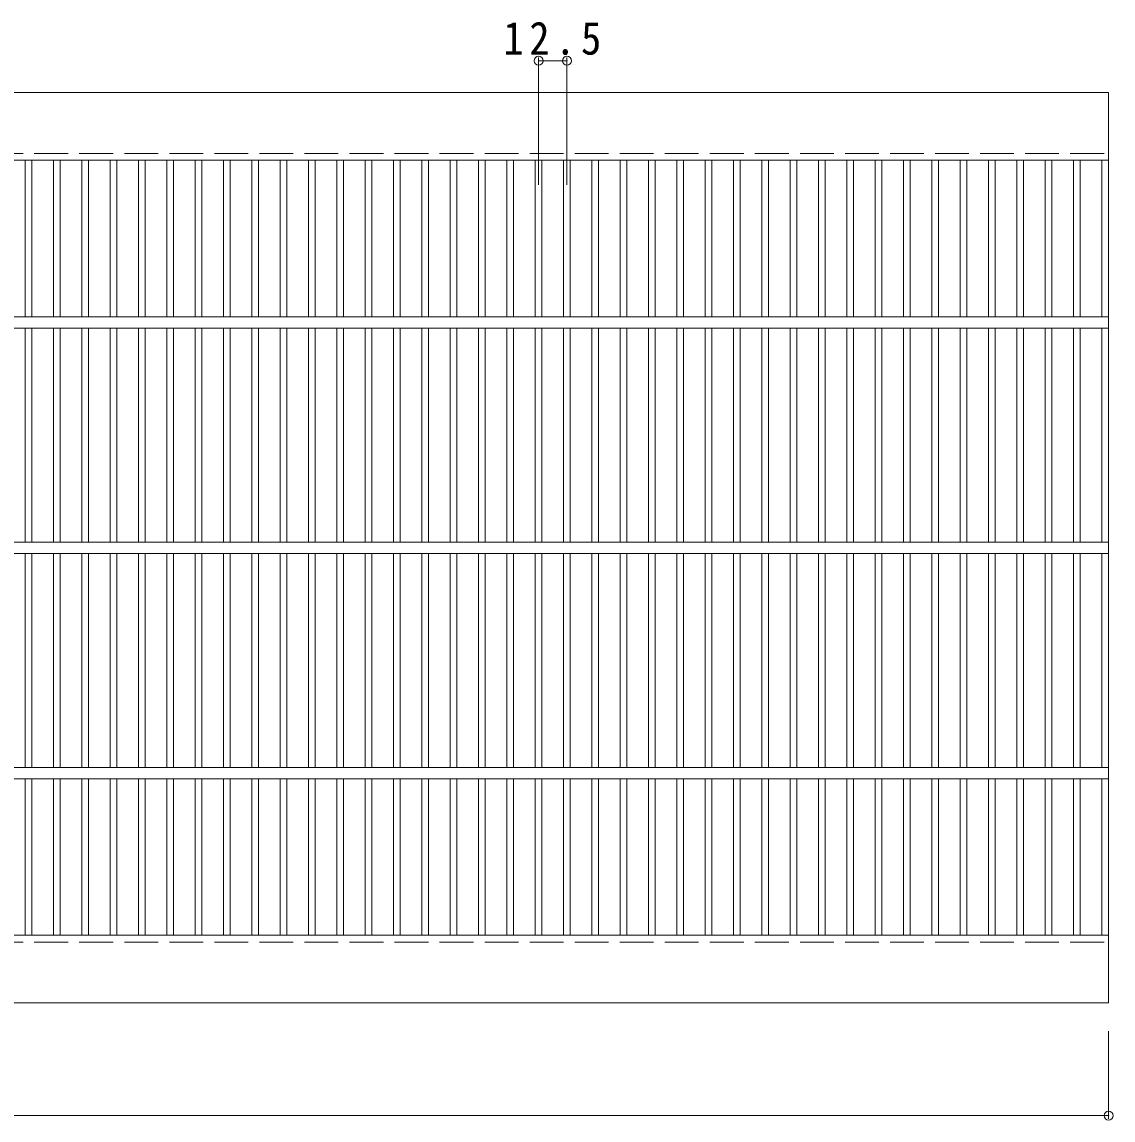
# Model space of a CAD drawing. Units: millimetres, scale not verified. Extents: x -905 to 910, y -686 to 571.
# Drawn here: x -313.8 to 170.7, y -35 to 452.3 of the extents above; entities that cross this region are included whole.
import ezdxf

# ---------------------------------------------------------------- set-up
doc = ezdxf.new("R2010")
doc.units = ezdxf.units.MM
doc.header["$LTSCALE"] = 5
doc.header["$PDMODE"] = 32
doc.header["$PDSIZE"] = 4
doc.linetypes.add('DASHED3', pattern=[4, 3, -1])
for name, color, linetype, lineweight in [('1-1_1-1ﾚｲﾔ', 2, 'Continuous', 9), ('1-2_1-2ﾚｲﾔ', 3, 'Continuous', 9), ('1-4_1-4ﾚｲﾔ', 7, 'Continuous', 9)]:
    doc.layers.add(name, color=color, linetype=linetype, lineweight=lineweight)
doc.styles.add('ＭＳ ゴシック', font='')
doc.styles.get('ＭＳ ゴシック').set_extended_font_data('MS Gothic')

msp = doc.modelspace()

# ---------------------------------------------------------------- linework, layer by layer
at = {"layer": '1-1_1-1ﾚｲﾔ'}
for p, q in [((-828.333, 420.967), (168.667, 420.967)), ((168.667, 420.967), (168.667, 390.967)), ((-828.333, 390.967), (168.667, 390.967)), ((168.667, 46.967), (168.667, 16.967)), ((-828.333, 16.967), (168.667, 16.967))]:
    msp.add_line(p, q, dxfattribs=at)
at = {"layer": '1-1_1-1ﾚｲﾔ', "linetype": 'DASHED3'}
for p, q in [((-828.333, 393.967), (168.667, 393.967)), ((-828.333, 43.967), (168.667, 43.967))]:
    msp.add_line(p, q, dxfattribs=at)
at = {"layer": '1-1_1-1ﾚｲﾔ'}
msp.add_lwpolyline([(-828.333, 16.967), (-828.333, 46.967), (168.667, 46.967)], dxfattribs=at)
at = {"layer": '1-2_1-2ﾚｲﾔ'}
for p, q in [((-312.373, 390.967), (-312.373, 321.467)), ((-309.373, 390.967), (-309.373, 321.467)), ((-299.793, 390.967), (-299.793, 321.467)), ((-296.793, 390.967), (-296.793, 321.467)), ((-287.213, 390.967), (-287.213, 321.467)), ((-284.213, 390.967), (-284.213, 321.467)), ((-274.633, 390.967), (-274.633, 321.467)), ((-271.633, 390.967), (-271.633, 321.467)), ((-262.053, 390.967), (-262.053, 321.467)), ((-259.053, 390.967), (-259.053, 321.467)), ((-249.473, 390.967), (-249.473, 321.467)), ((-246.472, 390.967), (-246.472, 321.467)), ((-236.893, 390.967), (-236.893, 321.467)), ((-233.893, 390.967), (-233.893, 321.467)), ((-224.313, 390.967), (-224.313, 321.467)), ((-221.313, 390.967), (-221.313, 321.467)), ((-211.733, 390.967), (-211.733, 321.467)), ((-208.733, 390.967), (-208.733, 321.467)), ((-199.153, 390.967), (-199.153, 321.467)), ((-196.153, 390.967), (-196.153, 321.467)), ((-186.573, 390.967), (-186.573, 321.467)), ((-183.573, 390.967), (-183.573, 321.467)), ((-173.993, 390.967), (-173.993, 321.467)), ((-170.993, 390.967), (-170.993, 321.467)), ((-161.413, 390.967), (-161.413, 321.467)), ((-158.413, 390.967), (-158.413, 321.467)), ((-148.832, 390.967), (-148.832, 321.467)), ((-145.832, 390.967), (-145.832, 321.467)), ((-136.253, 390.967), (-136.253, 321.467)), ((-133.252, 390.967), (-133.252, 321.467)), ((-123.673, 390.967), (-123.673, 321.467)), ((-120.673, 390.967), (-120.673, 321.467)), ((-111.093, 390.967), (-111.093, 321.467)), ((-108.093, 390.967), (-108.093, 321.467)), ((-98.513, 390.967), (-98.513, 321.467)), ((-95.513, 390.967), (-95.513, 321.467)), ((-85.933, 390.967), (-85.933, 321.467)), ((-82.933, 390.967), (-82.933, 321.467)), ((-73.353, 390.967), (-73.353, 321.467)), ((-70.353, 390.967), (-70.353, 321.467)), ((-60.773, 390.967), (-60.773, 321.467)), ((-57.773, 390.967), (-57.773, 321.467)), ((-48.193, 390.967), (-48.193, 321.467)), ((-45.193, 390.967), (-45.193, 321.467)), ((-35.612, 390.967), (-35.612, 321.467)), ((-32.612, 390.967), (-32.612, 321.467)), ((-23.033, 390.967), (-23.033, 321.467)), ((-20.032, 390.967), (-20.032, 321.467)), ((-10.452, 390.967), (-10.452, 321.467)), ((-7.453, 390.967), (-7.453, 321.467)), ((2.127, 390.967), (2.127, 321.467)), ((5.127, 390.967), (5.127, 321.467)), ((14.707, 390.967), (14.707, 321.467)), ((17.707, 390.967), (17.707, 321.467)), ((27.287, 390.967), (27.287, 321.467)), ((30.288, 390.967), (30.288, 321.467)), ((39.867, 390.967), (39.867, 321.467)), ((42.867, 390.967), (42.867, 321.467)), ((52.447, 390.967), (52.447, 321.467)), ((55.447, 390.967), (55.447, 321.467)), ((65.027, 390.967), (65.027, 321.467)), ((68.027, 390.967), (68.027, 321.467)), ((77.607, 390.967), (77.607, 321.467)), ((80.607, 390.967), (80.607, 321.467)), ((90.188, 390.967), (90.188, 321.467)), ((93.188, 390.967), (93.188, 321.467)), ((102.768, 390.967), (102.768, 321.467)), ((105.768, 390.967), (105.768, 321.467)), ((115.347, 390.967), (115.347, 321.467)), ((118.347, 390.967), (118.347, 321.467)), ((127.927, 390.967), (127.927, 321.467)), ((130.927, 390.967), (130.927, 321.467)), ((140.507, 390.967), (140.507, 321.467)), ((143.508, 390.967), (143.508, 321.467)), ((153.087, 390.967), (153.087, 321.467)), ((156.087, 390.967), (156.087, 321.467)), ((165.667, 390.967), (165.667, 321.467)), ((168.667, 390.967), (168.667, 46.967)), ((-828.333, 321.467), (168.667, 321.467)), ((-828.333, 316.467), (168.667, 316.467)), ((-312.373, 316.467), (-312.373, 221.467)), ((-309.373, 316.467), (-309.373, 221.467)), ((-299.793, 316.467), (-299.793, 221.467)), ((-296.793, 316.467), (-296.793, 221.467)), ((-287.213, 316.467), (-287.213, 221.467)), ((-284.213, 316.467), (-284.213, 221.467)), ((-274.633, 316.467), (-274.633, 221.467)), ((-271.633, 316.467), (-271.633, 221.467)), ((-262.053, 316.467), (-262.053, 221.467)), ((-259.053, 316.467), (-259.053, 221.467)), ((-249.473, 316.467), (-249.473, 221.467)), ((-246.472, 316.467), (-246.472, 221.467)), ((-236.893, 316.467), (-236.893, 221.467)), ((-233.893, 316.467), (-233.893, 221.467)), ((-224.313, 316.467), (-224.313, 221.467)), ((-221.313, 316.467), (-221.313, 221.467)), ((-211.733, 316.467), (-211.733, 221.467)), ((-208.733, 316.467), (-208.733, 221.467)), ((-199.153, 316.467), (-199.153, 221.467)), ((-196.153, 316.467), (-196.153, 221.467)), ((-186.573, 316.467), (-186.573, 221.467)), ((-183.573, 316.467), (-183.573, 221.467)), ((-173.993, 316.467), (-173.993, 221.467)), ((-170.993, 316.467), (-170.993, 221.467)), ((-161.413, 316.467), (-161.413, 221.467)), ((-158.413, 316.467), (-158.413, 221.467)), ((-148.832, 316.467), (-148.832, 221.467)), ((-145.832, 316.467), (-145.832, 221.467)), ((-136.253, 316.467), (-136.253, 221.467)), ((-133.252, 316.467), (-133.252, 221.467)), ((-123.673, 316.467), (-123.673, 221.467)), ((-120.673, 316.467), (-120.673, 221.467)), ((-111.093, 316.467), (-111.093, 221.467)), ((-108.093, 316.467), (-108.093, 221.467)), ((-98.513, 316.467), (-98.513, 221.467)), ((-95.513, 316.467), (-95.513, 221.467)), ((-85.933, 316.467), (-85.933, 221.467)), ((-82.933, 316.467), (-82.933, 221.467)), ((-73.353, 316.467), (-73.353, 221.467)), ((-70.353, 316.467), (-70.353, 221.467)), ((-60.773, 316.467), (-60.773, 221.467)), ((-57.773, 316.467), (-57.773, 221.467)), ((-48.193, 316.467), (-48.193, 221.467)), ((-45.193, 316.467), (-45.193, 221.467)), ((-35.612, 316.467), (-35.612, 221.467)), ((-32.612, 316.467), (-32.612, 221.467)), ((-23.033, 316.467), (-23.033, 221.467)), ((-20.032, 316.467), (-20.032, 221.467)), ((-10.452, 316.467), (-10.452, 221.467)), ((-7.453, 316.467), (-7.453, 221.467)), ((2.127, 316.467), (2.127, 221.467)), ((5.127, 316.467), (5.127, 221.467)), ((14.707, 316.467), (14.707, 221.467)), ((17.707, 316.467), (17.707, 221.467)), ((27.287, 316.467), (27.287, 221.467)), ((30.288, 316.467), (30.288, 221.467)), ((39.867, 316.467), (39.867, 221.467)), ((42.867, 316.467), (42.867, 221.467)), ((52.447, 316.467), (52.447, 221.467)), ((55.447, 316.467), (55.447, 221.467)), ((65.027, 316.467), (65.027, 221.467)), ((68.027, 316.467), (68.027, 221.467)), ((77.607, 316.467), (77.607, 221.467)), ((80.607, 316.467), (80.607, 221.467)), ((90.188, 316.467), (90.188, 221.467)), ((93.188, 316.467), (93.188, 221.467)), ((102.768, 316.467), (102.768, 221.467)), ((105.768, 316.467), (105.768, 221.467)), ((115.347, 316.467), (115.347, 221.467)), ((118.347, 316.467), (118.347, 221.467)), ((127.927, 316.467), (127.927, 221.467)), ((130.927, 316.467), (130.927, 221.467)), ((140.507, 316.467), (140.507, 221.467)), ((143.508, 316.467), (143.508, 221.467)), ((153.087, 316.467), (153.087, 221.467)), ((156.087, 316.467), (156.087, 221.467)), ((165.667, 316.467), (165.667, 221.467)), ((-828.333, 221.467), (168.667, 221.467)), ((-828.333, 216.467), (168.667, 216.467)), ((-312.373, 216.467), (-312.373, 121.467)), ((-309.373, 216.467), (-309.373, 121.467)), ((-299.793, 216.467), (-299.793, 121.467)), ((-296.793, 216.467), (-296.793, 121.467)), ((-287.213, 216.467), (-287.213, 121.467)), ((-284.213, 216.467), (-284.213, 121.467)), ((-274.633, 216.467), (-274.633, 121.467)), ((-271.633, 216.467), (-271.633, 121.467)), ((-262.053, 216.467), (-262.053, 121.467)), ((-259.053, 216.467), (-259.053, 121.467)), ((-249.473, 216.467), (-249.473, 121.467)), ((-246.472, 216.467), (-246.472, 121.467)), ((-236.893, 216.467), (-236.893, 121.467)), ((-233.893, 216.467), (-233.893, 121.467)), ((-224.313, 216.467), (-224.313, 121.467)), ((-221.313, 216.467), (-221.313, 121.467)), ((-211.733, 216.467), (-211.733, 121.467)), ((-208.733, 216.467), (-208.733, 121.467)), ((-199.153, 216.467), (-199.153, 121.467)), ((-196.153, 216.467), (-196.153, 121.467)), ((-186.573, 216.467), (-186.573, 121.467)), ((-183.573, 216.467), (-183.573, 121.467)), ((-173.993, 216.467), (-173.993, 121.467)), ((-170.993, 216.467), (-170.993, 121.467)), ((-161.413, 216.467), (-161.413, 121.467)), ((-158.413, 216.467), (-158.413, 121.467)), ((-148.832, 216.467), (-148.832, 121.467)), ((-145.832, 216.467), (-145.832, 121.467)), ((-136.253, 216.467), (-136.253, 121.467)), ((-133.252, 216.467), (-133.252, 121.467)), ((-123.673, 216.467), (-123.673, 121.467)), ((-120.673, 216.467), (-120.673, 121.467)), ((-111.093, 216.467), (-111.093, 121.467)), ((-108.093, 216.467), (-108.093, 121.467)), ((-98.513, 216.467), (-98.513, 121.467)), ((-95.513, 216.467), (-95.513, 121.467)), ((-85.933, 216.467), (-85.933, 121.467)), ((-82.933, 216.467), (-82.933, 121.467)), ((-73.353, 216.467), (-73.353, 121.467)), ((-70.353, 216.467), (-70.353, 121.467)), ((-60.773, 216.467), (-60.773, 121.467)), ((-57.773, 216.467), (-57.773, 121.467)), ((-48.193, 216.467), (-48.193, 121.467)), ((-45.193, 216.467), (-45.193, 121.467)), ((-35.612, 216.467), (-35.612, 121.467)), ((-32.612, 216.467), (-32.612, 121.467)), ((-23.033, 216.467), (-23.033, 121.467)), ((-20.032, 216.467), (-20.032, 121.467)), ((-10.452, 216.467), (-10.452, 121.467)), ((-7.453, 216.467), (-7.453, 121.467)), ((2.127, 216.467), (2.127, 121.467)), ((5.127, 216.467), (5.127, 121.467)), ((14.707, 216.467), (14.707, 121.467)), ((17.707, 216.467), (17.707, 121.467)), ((27.287, 216.467), (27.287, 121.467)), ((30.288, 216.467), (30.288, 121.467)), ((39.867, 216.467), (39.867, 121.467)), ((42.867, 216.467), (42.867, 121.467)), ((52.447, 216.467), (52.447, 121.467)), ((55.447, 216.467), (55.447, 121.467)), ((65.027, 216.467), (65.027, 121.467)), ((68.027, 216.467), (68.027, 121.467)), ((77.607, 216.467), (77.607, 121.467)), ((80.607, 216.467), (80.607, 121.467)), ((90.188, 216.467), (90.188, 121.467)), ((93.188, 216.467), (93.188, 121.467)), ((102.768, 216.467), (102.768, 121.467)), ((105.768, 216.467), (105.768, 121.467)), ((115.347, 216.467), (115.347, 121.467)), ((118.347, 216.467), (118.347, 121.467)), ((127.927, 216.467), (127.927, 121.467)), ((130.927, 216.467), (130.927, 121.467)), ((140.507, 216.467), (140.507, 121.467)), ((143.508, 216.467), (143.508, 121.467)), ((153.087, 216.467), (153.087, 121.467)), ((156.087, 216.467), (156.087, 121.467)), ((165.667, 216.467), (165.667, 121.467)), ((-828.333, 121.467), (168.667, 121.467)), ((-828.333, 116.467), (168.667, 116.467)), ((-312.373, 116.467), (-312.373, 46.967)), ((-309.373, 116.467), (-309.373, 46.967)), ((-299.793, 116.467), (-299.793, 46.967)), ((-296.793, 116.467), (-296.793, 46.967)), ((-287.213, 116.467), (-287.213, 46.967)), ((-284.213, 116.467), (-284.213, 46.967)), ((-274.633, 116.467), (-274.633, 46.967)), ((-271.633, 116.467), (-271.633, 46.967)), ((-262.053, 116.467), (-262.053, 46.967)), ((-259.053, 116.467), (-259.053, 46.967)), ((-249.473, 116.467), (-249.473, 46.967)), ((-246.472, 116.467), (-246.472, 46.967)), ((-236.893, 116.467), (-236.893, 46.967)), ((-233.893, 116.467), (-233.893, 46.967)), ((-224.313, 116.467), (-224.313, 46.967)), ((-221.313, 116.467), (-221.313, 46.967)), ((-211.733, 116.467), (-211.733, 46.967)), ((-208.733, 116.467), (-208.733, 46.967)), ((-199.153, 116.467), (-199.153, 46.967)), ((-196.153, 116.467), (-196.153, 46.967)), ((-186.573, 116.467), (-186.573, 46.967)), ((-183.573, 116.467), (-183.573, 46.967)), ((-173.993, 116.467), (-173.993, 46.967)), ((-170.993, 116.467), (-170.993, 46.967)), ((-161.413, 116.467), (-161.413, 46.967)), ((-158.413, 116.467), (-158.413, 46.967)), ((-148.832, 116.467), (-148.832, 46.967)), ((-145.832, 116.467), (-145.832, 46.967)), ((-136.253, 116.467), (-136.253, 46.967)), ((-133.252, 116.467), (-133.252, 46.967)), ((-123.673, 116.467), (-123.673, 46.967)), ((-120.673, 116.467), (-120.673, 46.967)), ((-111.093, 116.467), (-111.093, 46.967)), ((-108.093, 116.467), (-108.093, 46.967)), ((-98.513, 116.467), (-98.513, 46.967)), ((-95.513, 116.467), (-95.513, 46.967)), ((-85.933, 116.467), (-85.933, 46.967)), ((-82.933, 116.467), (-82.933, 46.967)), ((-73.353, 116.467), (-73.353, 46.967)), ((-70.353, 116.467), (-70.353, 46.967)), ((-60.773, 116.467), (-60.773, 46.967)), ((-57.773, 116.467), (-57.773, 46.967)), ((-48.193, 116.467), (-48.193, 46.967)), ((-45.193, 116.467), (-45.193, 46.967)), ((-35.612, 116.467), (-35.612, 46.967)), ((-32.612, 116.467), (-32.612, 46.967)), ((-23.033, 116.467), (-23.033, 46.967)), ((-20.032, 116.467), (-20.032, 46.967)), ((-10.452, 116.467), (-10.452, 46.967)), ((-7.453, 116.467), (-7.453, 46.967)), ((2.127, 116.467), (2.127, 46.967)), ((5.127, 116.467), (5.127, 46.967)), ((14.707, 116.467), (14.707, 46.967)), ((17.707, 116.467), (17.707, 46.967)), ((27.287, 116.467), (27.287, 46.967)), ((30.288, 116.467), (30.288, 46.967)), ((39.867, 116.467), (39.867, 46.967)), ((42.867, 116.467), (42.867, 46.967)), ((52.447, 116.467), (52.447, 46.967)), ((55.447, 116.467), (55.447, 46.967)), ((65.027, 116.467), (65.027, 46.967)), ((68.027, 116.467), (68.027, 46.967)), ((77.607, 116.467), (77.607, 46.967)), ((80.607, 116.467), (80.607, 46.967)), ((90.188, 116.467), (90.188, 46.967)), ((93.188, 116.467), (93.188, 46.967)), ((102.768, 116.467), (102.768, 46.967)), ((105.768, 116.467), (105.768, 46.967)), ((115.347, 116.467), (115.347, 46.967)), ((118.347, 116.467), (118.347, 46.967)), ((127.927, 116.467), (127.927, 46.967)), ((130.927, 116.467), (130.927, 46.967)), ((140.507, 116.467), (140.507, 46.967)), ((143.508, 116.467), (143.508, 46.967)), ((153.087, 116.467), (153.087, 46.967)), ((156.087, 116.467), (156.087, 46.967)), ((165.667, 116.467), (165.667, 46.967))]:
    msp.add_line(p, q, dxfattribs=at)
at = {"layer": '1-4_1-4ﾚｲﾔ'}
for p, q in [((-84.433, 436.573), (-84.433, 379.984)), ((-84.433, 435.073), (-71.853, 435.073)), ((-71.853, 436.573), (-71.853, 379.984)), ((168.667, 4.467), (168.667, -34.533)), ((-828.333, -33.033), (168.667, -33.033))]:
    msp.add_line(p, q, dxfattribs=at)
for p in [(-84.433, 435.073), (-71.853, 435.073), (168.667, -33.033)]:
    msp.add_point(p, dxfattribs=at)

# ---------------------------------------------------------------- texts
at = {"layer": '1-4_1-4ﾚｲﾔ', "color": 2, "insert": (-100.018, 437.573), "char_height": 14.66, "attachment_point": 7, "style": 'ＭＳ ゴシック'}
msp.add_mtext('\\T1.28;\\W0.9;12.5', dxfattribs=at)

doc.saveas('drawing.dxf')
